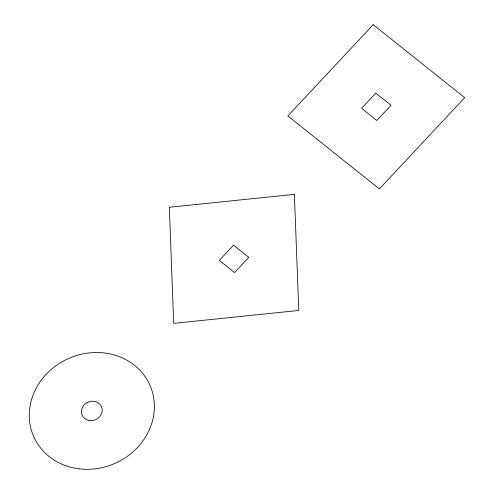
<?xml version="1.0" encoding="UTF-8"?>
<svg xmlns="http://www.w3.org/2000/svg" width="494" height="494" viewBox="0 0 494 494"><rect width="100%" height="100%" fill="white"/><g stroke="black" fill="none" stroke-linecap="round" stroke-linejoin="round"><path stroke-width="0.74" d="M373.198 24.7L287.854 115.936L379.373 188.899L464.712 97.664L373.198 24.7M233.532 245.178L219.311 260.381L234.564 272.54L248.791 257.337L233.532 245.178M375.767 93.119L361.546 108.322L376.799 120.48L391.02 105.278L375.767 93.119M294.393 194.346L169.337 207.264L173.703 323.372L298.759 310.454L294.393 194.346M79.194 468.855A63.541 57.353 -23.9 0 0 151.195 388.364A63.541 57.353 -23.9 0 0 45.053 375.533A63.541 57.353 -23.9 0 0 79.194 468.855M89.945 420.598A10.59 9.559 -23.9 0 0 101.634 406.957A10.59 9.559 -23.9 0 0 83.869 405.197A10.59 9.559 -23.9 0 0 89.945 420.598"/></g></svg>
